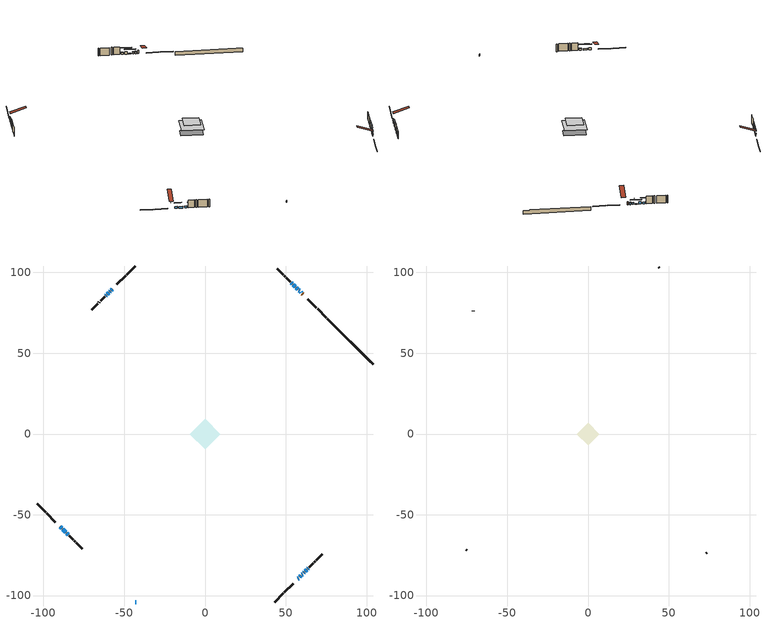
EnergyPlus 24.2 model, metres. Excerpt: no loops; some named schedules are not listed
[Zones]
conditioned space
 floor adiabatic (AdiabaticFloorConstruction): -9.49,0 0,9.49 9.49,0 0,-9.49 z3.11
 floor foundation (Slab1 construction): -7.06,2.3 -2.3,7.06 7.06,-2.3 2.3,-7.06 z-1.77
 wall outside (RimJoist1 construction): 43.08,-104.01 48.54,-98.55 / -104.01,-43.08 -98.55,-48.54 / -43.08,104.01 -48.54,98.55 / 75.12,71.97 69.66,77.43 z0.67:0.97
 wall outside (RimJoist2 construction): 49.2,-97.9 54.49,-92.6 / -97.9,-49.2 -92.6,-54.49 / -49.2,97.9 -54.49,92.6 / 69.01,78.09 63.71,83.38 z0.67:0.97
 wall outside (AdiabaticWallConstruction 1): 60.63,86.46 60.22,86.88 z0.67:2.7
 wall outside (AdiabaticWallConstruction): -43.08,-104.01 -42.66,-104.01 z0.67:1.89; 57.57,-89.52 57.94,-89.16 / 60.04,-87.05 60.4,-86.69 z0.67:1.53; -89.52,-57.57 -88.66,-58.44 / -57.57,89.52 -58.01,89.09 z0.67:1.94; 59.56,87.53 59.17,87.93 z0.67:1.84; -58.66,88.43 -59.06,88.03 z0.67:1.38; 58.59,-88.5 59.38,-87.71 z0.67:1.74; -88,-59.09 -86.2,-60.89 / -85.54,-61.55 -84.68,-62.41 / 58.51,88.58 58.15,88.94 / -59.71,87.38 -60.47,86.62 / -61.12,85.97 -61.56,85.54 / 62.22,-84.88 62.94,-84.16 z0.67:1.69; 57.49,89.6 56.49,90.61 / 61.05,-86.04 61.56,-85.53 z0.67:1.03; 55.83,91.26 54.79,92.3 z0.67:2.14; 54.13,92.96 53.38,93.72 z0.67:1.64; 63.59,-83.5 63.95,-83.14 z0.67:2.25
 wall outside (Wall1 construction): 64.61,-82.48 67.08,-80.02 / -84.03,-63.07 -81.56,-65.53 / -62.21,84.88 -64.68,82.41 / 52.72,94.37 50.25,96.84 z0.67:5.55
 wall outside (Wall2 construction): 67.73,-79.36 68.23,-78.86 / -80.9,-66.19 -80.4,-66.69 / -65.34,81.76 -65.84,81.26 / 49.6,97.5 49.1,97.99 z0.67:5.55
 wall outside (Wall3 construction): 68.89,-78.2 72.63,-74.46 / -79.75,-67.35 -76,-71.09 / -66.49,80.6 -70.24,76.86 / 48.44,98.65 44.7,102.39 z0.67:5.55
 wall foundation (FoundationWall1 construction): 75.78,71.32,-1.77 75.78,71.32,0.67 101.19,45.91,0.67 101.19,45.91,0.48 104.01,43.08,0.48 104.01,43.08,-1.77
 window (WindowConstruction 16): -43.08,-104.01 -42.66,-104.01 z0.67:1.89
 window (WindowConstruction 7): 57.57,-89.52 57.93,-89.16 z0.67:1.53
 window (WindowConstruction 8): -89.52,-57.57 -88.66,-58.44 z0.67:1.94
 window (WindowConstruction 9): 59.56,87.53 59.17,87.93 z0.67:1.84
 window (WindowConstruction 10): -57.57,89.52 -58.01,89.09 z0.67:1.94
 window (WindowConstruction 11): -58.66,88.43 -59.06,88.04 z0.67:1.38
 window (WindowConstruction 12): 58.59,-88.5 59.38,-87.71 z0.67:1.74
 window (WindowConstruction 13): 60.04,-87.05 60.4,-86.69 z0.67:1.53
 window (WindowConstruction 14): -88,-59.09 -86.2,-60.89 z0.67:1.68
 window (WindowConstruction 15): -85.54,-61.55 -84.68,-62.41 z0.67:1.68
 window (WindowConstruction): 58.51,88.58 58.15,88.94 z0.67:1.68
 window (WindowConstruction 17): 57.49,89.6 56.49,90.61 z0.67:1.03
 window (WindowConstruction 18): 61.06,-86.04 61.56,-85.53 z0.67:1.03
 window (WindowConstruction 1): 55.83,91.26 54.79,92.3 z0.67:2.14
 window (WindowConstruction 2): 54.13,92.96 53.38,93.72 z0.67:1.64
 window (WindowConstruction 3): -59.71,87.38 -60.47,86.62 z0.67:1.68
 window (WindowConstruction 4): -61.13,85.97 -61.56,85.54 z0.67:1.68
 window (WindowConstruction 5): 62.22,-84.88 62.94,-84.16 z0.67:1.68
 window (WindowConstruction 6): 63.59,-83.5 63.95,-83.14 z0.67:2.25
 door (Door): 60.63,86.46 60.22,86.88 z0.67:2.7
 ceiling adiabatic (AdiabaticFloorConstruction): 0,-9.49 9.49,0 0,9.49 -9.49,0 z3.11
attic - vented
 floor to conditioned space (Floor1 construction Reversed): -6.9,0 0,6.9 6.9,0 0,-6.9 z5.55
 wall outside (Wall4 construction): 73.29,-73.8 73.59,-73.5 / -75.35,-71.75 -75.04,-72.05 / -70.89,76.2 -71.19,75.9 / 44.04,103.05 43.74,103.35 z0.67:5.55
 roof outside (Roof1 construction): 56.92,-90.18,5.55 50.2,-83.45,8.72 48.42,-85.22,8.72 55.15,-91.95,5.55; -90.18,-56.92,5.55 -83.45,-50.2,8.72 -85.22,-48.42,8.72 -91.95,-55.15,5.55; -56.92,90.18,5.55 -50.2,83.45,8.72 -48.42,85.22,8.72 -55.15,91.95,5.55; 61.28,85.81,5.55 54.56,79.09,8.72 56.33,77.31,8.72 63.06,84.04,5.55
shading: 58.08,-89.02 57.43,-89.66 57.72,-89.95 58.37,-89.31 z1.73; -86.79,-60.3 -91.38,-55.71 -91.68,-56 -87.08,-60.59 z4.58; 59.02,88.07 59.7,87.39 59.99,87.68 59.31,88.36 z2.04; -58.15,88.94 -57.43,89.66 -57.72,89.95 -58.44,89.24 z2.14; -59.2,87.89 -58.52,88.57 -58.81,88.86 -59.49,88.18 z1.58; 59.52,-87.57 58.45,-88.64 58.74,-88.93 59.82,-87.86 z1.94; 60.54,-86.55 59.9,-87.2 60.19,-87.49 60.83,-86.84 z1.73; -84.33,-62.76 -89.87,-57.23 -90.16,-57.52 -84.63,-63.05 z4.32; -84.54,-62.55 -85.69,-61.41 -85.98,-61.7 -84.83,-62.84 z1.89; 58.01,89.09 58.65,88.44 58.94,88.73 58.3,89.38 z1.89; 54.62,92.47 59.36,87.73 59.65,88.02 54.91,92.76 z3.67; 63.43,-83.67 59.19,-87.9 59.48,-88.19 63.72,-83.96 z3.67; 52.92,94.17 57.7,89.4 57.99,89.69 53.21,94.46 z4.78; 53.24,93.86 54.27,92.82 54.56,93.11 53.53,94.15 z1.84; -62.33,84.76 -57.85,89.25 -58.14,89.54 -62.63,85.05 z4.32; -63.42,83.67 -59.26,87.83 -59.55,88.13 -63.71,83.96 z4.32; 64.8,-82.29 60.35,-86.74 60.64,-87.03 65.09,-82.58 z4.32; 65.82,-81.27 61.73,-85.37 62.02,-85.66 66.11,-81.56 z4.89
[Building]
Building 1: Terrain=Suburbs
[Site:Location]
Toronto City Centre_ON: Latitude {deg}=43.63; Longitude {deg}=-79.39; Time Zone {hr}=-5; Elevation {m}=77; Keep Site Location Information=Yes
[Site:GroundTemperature:Shallow]
5.01852, 3.26908, 3.12898, 3.95918, 7.29196, 10.6092, 13.4851, 15.3069, 15.4617, 13.9799, 11.1774, 7.9619
[Site:WaterMainsTemperature]
Calculation Method=Schedule; Temperature Schedule=mains temperature schedule
[Material] Roughness=Rough; Thermal Absorptance=0.9
Name | Thickness {m} | Conductivity {W/m-K} | Density {kg/m3} | Specific Heat {J/kg-K} | Solar Absorptance | Visible Absorptance
asphalt or fiberglass shingles | 0.00635 | 0.162714 | 1121.4 | 1465.45 | 0.4 | 0.4
ceiling loosefill ins | 0.169333 | 0.0480833 | 16.02 | 1046.75 | 0.7 | 0.7
ceiling stud and cavity | 0.1397 | 0.138218 | 65.682 | 1177.47 | 0.7 | 0.7
concrete 4.0 in. | 0.1016 | 1.803125 | 2242.8 | 837.4 | 0.7 | 0.7
concrete 8.0 in. | 0.2032 | 1.803125 | 2242.8 | 837.4 | 0.7 | 0.7
door material | 0.04445 | 0.053851 | 512.64 | 1214.23 | 0.7 | 0.7
exterior vertical ins | 0.0563203 | 0.029427 | 32.04 | 1214.23 | 0.7 | 0.7
floor covering | 0.0127 | 0.0433444 | 54.468 | 1339.84 | 0.6 | 0.6
floor rigid ins; wall rigid ins | 0.512978 | 0.029427 | 32.04 | 1214.23 | 0.7 | 0.7
floor stud and cavity | 0.1397 | 1.75129 | 37.0049 | 1207.88 | 0.7 | 0.7
furniture material conditioned space 1 | 0.1524 | 0.115458 | 640.8 | 1214.23 | 0.6 | 0.6
gypsum board | 0.0127 | 0.160291 | 801 | 837.4 | 0.6 | 0.6
gypsum board 1 | 0.00254 | 0.160291 | 801 | 837.4 | 0.6 | 0.6
gypsum board 2 | 0.0127 | 0.160291 | 801 | 837.4 | 0.7 | 0.7
osb sheathing 0.5 in. | 0.0127 | 0.115458 | 512.64 | 1214.23 | 0.7 | 0.7
osb sheathing 0.75 in. | 0.01905 | 0.115458 | 512.64 | 1214.23 | 0.7 | 0.7
osb sheathing 2.0 in. | 0.0508 | 0.115458 | 512.64 | 1214.23 | 0.7 | 0.7
rim joist rigid ins | 0.051816 | 0.029427 | 32.04 | 1214.23 | 0.7 | 0.7
rim joist stud and cavity | 0.0508 | 0.0405436 | 125.044 | 1163.47 | 0.6 | 0.6
rim joist stud and cavity 1 | 0.0508 | 0.275866 | 125.044 | 1163.47 | 0.6 | 0.6
wall stud and cavity | 0.1397 | 0.0822159 | 139.0536 | 1170.24 | 0.7 | 0.7
wall stud and cavity 1 | 0.0889 | 0.256001 | 50.32683 | 1063.81 | 0.7 | 0.7
wall stud and cavity 2 | 0.1397 | 0.0814562 | 139.0536 | 1170.24 | 0.7 | 0.7
wall stud and cavity 3 | 0.0889 | 6.1454 | 50.32683 | 1063.81 | 0.6 | 0.6
wall stud and cavity 4 | 0.0889 | 0.380278 | 52.3479 | 1209.89 | 0.7 | 0.7
wall stud and cavity 5 | 0.0889 | 0.391764 | 83.0341 | 1211.67 | 0.7 | 0.7
wood siding | 0.0254 | 0.102417 | 544.68 | 1172.36 | 0.4 | 0.4
wood siding 1 | 0.00254 | 0.102417 | 544.68 | 1172.36 | 0.4 | 0.4
wood siding 2; wood siding 3; wood siding 4 | 0.0254 | 0.102417 | 544.68 | 1172.36 | 0.7 | 0.7
[WindowMaterial:SimpleGlazingSystem]
Name | U-Factor {W/m2-K} | Solar Heat Gain Coefficient
WindowMaterial | 2.149123 | 0.45
WindowMaterial 1 | 1.9521 | 0.59
WindowMaterial 10 | 1.99638 | 0.54
WindowMaterial 11 | 2.01228 | 0.55
WindowMaterial 12 | 2.19568 | 0.55
WindowMaterial 13 | 2.2025 | 0.55
WindowMaterial 14 | 2.986628 | 0.6
WindowMaterial 15 | 2.279717 | 0.36
WindowMaterial 2 | 2.02932 | 0.53
WindowMaterial 3 | 1.91008 | 0.61
WindowMaterial 4 | 1.96005 | 0.57
WindowMaterial 5 | 2.11676 | 0.48
WindowMaterial 6 | 2.16502 | 0.44
WindowMaterial 7 | 2.15934 | 0.57
WindowMaterial 8 | 2.11449 | 0.48
WindowMaterial 9 | 1.94812 | 0.58
[Construction]
AdiabaticFloorConstruction: floor stud and cavity, floor rigid ins, osb sheathing 0.75 in., floor covering
AdiabaticWallConstruction: wood siding 3, wall rigid ins, wall stud and cavity 4, gypsum board
AdiabaticWallConstruction 1: wood siding 4, wall rigid ins, wall stud and cavity 4, gypsum board
Door: door material
Floor1 construction Reversed: gypsum board, ceiling stud and cavity, ceiling loosefill ins
FoundationWall1 construction: concrete 8.0 in., gypsum board 2
furniture construction conditioned space 1: furniture material conditioned space 1
PartitionWallConstruction: gypsum board, wall stud and cavity 5, gypsum board
RimJoist1 construction: wood siding 2, rim joist rigid ins, osb sheathing 2.0 in., rim joist stud and cavity
RimJoist2 construction: wood siding 2, rim joist rigid ins, osb sheathing 2.0 in., rim joist stud and cavity 1
Roof1 construction: asphalt or fiberglass shingles
Slab1 construction: concrete 4.0 in.
Wall1 construction: wood siding, osb sheathing 0.5 in., wall stud and cavity, gypsum board
Wall2 construction: wood siding 1, wall stud and cavity 1, gypsum board 1
Wall3 construction: wood siding, osb sheathing 0.5 in., wall stud and cavity 2, gypsum board
Wall4 construction: wood siding 1, wall stud and cavity 3
WindowConstruction; WindowConstruction 5: WindowMaterial
WindowConstruction 1: WindowMaterial 1
WindowConstruction 10: WindowMaterial 9
WindowConstruction 11: WindowMaterial 10
WindowConstruction 12: WindowMaterial 11
WindowConstruction 13; WindowConstruction 7: WindowMaterial 6
WindowConstruction 14: WindowMaterial 12
WindowConstruction 15: WindowMaterial 13
WindowConstruction 16: WindowMaterial 14
WindowConstruction 17; WindowConstruction 18: WindowMaterial 15
WindowConstruction 2: WindowMaterial 2
WindowConstruction 3: WindowMaterial 3
WindowConstruction 4: WindowMaterial 4
WindowConstruction 6: WindowMaterial 5
WindowConstruction 8: WindowMaterial 7
WindowConstruction 9: WindowMaterial 8
[Zone] Multiplier=1; Part of Total Floor Area=Yes
Name | Volume {m3}
attic - vented | 49.0098
conditioned space | 738.4
[Space]
Name | Zone | Volume {m3}
attic - vented 1 | attic - vented | 49.0098
conditioned space 1 | conditioned space | 738.4
[ZoneInfiltration:EffectiveLeakageArea]
infil attic - vented 1: Zone or Space=attic - vented 1; Schedule=Always On Discrete; Effective Air Leakage Area {cm2}=4011.37; Stack Coefficient=0.000559488; Wind Coefficient=1.59814e-05
[ZoneMixing]
whole house fan mix: Zone or Space=attic - vented; Schedule=Always On Continuous; Design Flow Rate Calculation Method=Flow/Zone; Design Flow Rate {m3/s}=0; Source Zone or Space=conditioned space
[SurfaceProperty:ExposedFoundationPerimeter]
Slab1: Exposed Perimeter Calculation Method=TotalExposedPerimeter; Total Exposed Perimeter {m}=39.928
[InternalMass] Zone or ZoneList=conditioned space; Space or SpaceList=conditioned space 1
Name | Construction | Surface Area {m2}
furniture mass conditioned space 1 | furniture construction conditioned space 1 | 107.72
partition wall mass | PartitionWallConstruction | 269.3
[Lights]
interior lighting: Zone or ZoneList or Space or SpaceList=conditioned space 1; Schedule=interior lighting schedule; Design Level Calculation Method=LightingLevel; Lighting Level {W}=343.2; Return Air Fraction=0; Fraction Radiant=0.6; Fraction Visible=0.2; Fraction Replaceable=1
[People]
occupants: Zone or ZoneList or Space or SpaceList=conditioned space 1; Number of People Schedule=occupants schedule; Number of People Calculation Method=People; Number of People=3; Fraction Radiant=0.314171; Sensible Heat Fraction=0.56303; Activity Level Schedule=occupants activity schedule; Carbon Dioxide Generation Rate {m3/s-W}=0; Enable ASHRAE 55 Comfort Warnings=No; Mean Radiant Temperature Calculation Type=EnclosureAveraged
[ElectricEquipment] Zone or ZoneList or Space or SpaceList=conditioned space 1; Design Level Calculation Method=EquipmentLevel
Name | Schedule | Design Level {W} | Fraction Latent | Fraction Radiant | Fraction Lost
clothes dryer | clothes dryer schedule | 140.772 | 0.015 | 0.081 | 0.85
clothes washer | clothes washer schedule | 32.1985 | 0.03 | 0.162 | 0.7
cooking range | cooking range schedule | 215.147 | 0.08 | 0.432 | 0.2
dishwasher | dishwasher schedule | 66.8632 | 0.3 | 0.18 | 0.4
fridge | fridge schedule | 72.9452 | 0 | 0.6 | 0
mech vent house fan | mech vent house fan schedule | 0.95 | 0 | 0 | 1
mech vent house fan cfis | mech vent house fan cfis schedule | 0 | 0 | 0 | 0
misc plug loads | misc plug loads schedule | 494.7 | 0.045 | 0.513 | 0.1
whole house fan | Always On Discrete | 0 | 0 | 0 | 1
[OtherEquipment] Zone or ZoneList or Space or SpaceList=conditioned space 1; Design Level Calculation Method=EquipmentLevel
Name | Fuel Type | Schedule | Design Level {W} | Fraction Latent | Fraction Radiant | Fraction Lost
clothes dryer 1 | Electricity | clothes dryer schedule | 0 | 0.015 | 0.081 | 0.85
cooking range 1 | Electricity | cooking range schedule | 0 | 0.08 | 0.432 | 0.2
general water use latent | None | general water use schedule | 62.594 | 1 | 0 | 0
general water use sensible | None | general water use schedule | -61.6891 | 0 | 0.6 | 0
mech vent house fan latent load | None | Always On Discrete | 0 | 1 | 0 | 0
mech vent house fan sensible load | None | Always On Discrete | 0 | 0 | 0 | 0
water heater energy adjustment1 | NaturalGas | Always On Discrete | 0.01 | 0 | 0 | 1
[ZoneInfiltration:DesignFlowRate] Zone or ZoneList or Space or SpaceList=conditioned space 1; Schedule=Always On Discrete; Design Flow Rate Calculation Method=Flow/Zone; Design Flow Rate {m3/s}=0
infil flow; natural vent flow; whole house fan flow
[Foundation:Kiva]
Foundation Kiva 1: Initial Indoor Air Temperature {C}=18; Wall Height Above Grade {m}=0.669981; Wall Depth Below Slab {m}=0.2032; Custom Block Material Name 1=exterior vertical ins; Custom Block Depth 1 {m}=2.43998; Custom Block X Position 1 {m}=0.2159; Custom Block Z Position 1 {m}=0
[Foundation:Kiva:Settings]
Soil Conductivity {W/m-K}=0.849921; Soil Density {kg/m3}=1842.3; Soil Specific Heat {J/kg-K}=418.7; Ground Solar Absorptivity=0.9; Ground Thermal Absorptivity=0.9; Ground Surface Roughness {m}=0.03; Far-Field Width {m}=40; Deep-Ground Boundary Condition=ZeroFlux; Deep-Ground Depth {m}=40; Minimum Cell Dimension {m}=0.2; Maximum Cell Growth Coefficient=3; Simulation Timestep=Timestep
[Exterior:Lights]
exterior lighting: Schedule=exterior lighting schedule; Design Level {W}=75.6
[Schedule:Constant]
Name | Hourly Value
Always On Continuous; mech vent house fan schedule; mech vent house fan cfis schedule; Always On Discrete | 1
occupants activity schedule | 117.228
fridge schedule | 0
[Schedule:Week:Daily]
interior lighting schedule Week Rule - Jan1-Jan27: interior lighting schedule day, interior lighting schedule day, interior lighting schedule day, interior lighting schedule day, interior lighting schedule day, interior lighting schedule day, interior lighting schedule day, interior lighting schedule default day, interior lighting schedule default day, interior lighting schedule default day, interior lighting schedule default day, interior lighting schedule default day
interior lighting schedule Week Rule - Jan28-Feb3: interior lighting schedule day, interior lighting schedule day, interior lighting schedule day, interior lighting schedule day, interior lighting schedule day 1, interior lighting schedule day 1, interior lighting schedule day 1, interior lighting schedule default day, interior lighting schedule default day, interior lighting schedule default day, interior lighting schedule default day, interior lighting schedule default day
interior lighting schedule Week Rule - Feb4-Feb24: interior lighting schedule day 1, interior lighting schedule day 1, interior lighting schedule day 1, interior lighting schedule day 1, interior lighting schedule day 1, interior lighting schedule day 1, interior lighting schedule day 1, interior lighting schedule default day, interior lighting schedule default day, interior lighting schedule default day, interior lighting schedule default day, interior lighting schedule default day
interior lighting schedule Week Rule - Feb25-Mar3: interior lighting schedule day 1, interior lighting schedule day 1, interior lighting schedule day 1, interior lighting schedule day 1, interior lighting schedule day 2, interior lighting schedule day 2, interior lighting schedule day 2, interior lighting schedule default day, interior lighting schedule default day, interior lighting schedule default day, interior lighting schedule default day, interior lighting schedule default day
interior lighting schedule Week Rule - Mar4-Mar31: interior lighting schedule day 2, interior lighting schedule day 2, interior lighting schedule day 2, interior lighting schedule day 2, interior lighting schedule day 2, interior lighting schedule day 2, interior lighting schedule day 2, interior lighting schedule default day, interior lighting schedule default day, interior lighting schedule default day, interior lighting schedule default day, interior lighting schedule default day
interior lighting schedule Week Rule - Apr1-Apr28: interior lighting schedule day 3, interior lighting schedule day 3, interior lighting schedule day 3, interior lighting schedule day 3, interior lighting schedule day 3, interior lighting schedule day 3, interior lighting schedule day 3, interior lighting schedule default day, interior lighting schedule default day, interior lighting schedule default day, interior lighting schedule default day, interior lighting schedule default day
interior lighting schedule Week Rule - Apr29-May5: interior lighting schedule day 3, interior lighting schedule day 3, interior lighting schedule day 4, interior lighting schedule day 4, interior lighting schedule day 4, interior lighting schedule day 4, interior lighting schedule day 4, interior lighting schedule default day, interior lighting schedule default day, interior lighting schedule default day, interior lighting schedule default day, interior lighting schedule default day
interior lighting schedule Week Rule - May6-May26: interior lighting schedule day 4, interior lighting schedule day 4, interior lighting schedule day 4, interior lighting schedule day 4, interior lighting schedule day 4, interior lighting schedule day 4, interior lighting schedule day 4, interior lighting schedule default day, interior lighting schedule default day, interior lighting schedule default day, interior lighting schedule default day, interior lighting schedule default day
interior lighting schedule Week Rule - May27-Jun2: interior lighting schedule day 4, interior lighting schedule day 4, interior lighting schedule day 4, interior lighting schedule day 4, interior lighting schedule day 4, interior lighting schedule day 5, interior lighting schedule day 5, interior lighting schedule default day, interior lighting schedule default day, interior lighting schedule default day, interior lighting schedule default day, interior lighting schedule default day
interior lighting schedule Week Rule - Jun3-Jun30: interior lighting schedule day 5, interior lighting schedule day 5, interior lighting schedule day 5, interior lighting schedule day 5, interior lighting schedule day 5, interior lighting schedule day 5, interior lighting schedule day 5, interior lighting schedule default day, interior lighting schedule default day, interior lighting schedule default day, interior lighting schedule default day, interior lighting schedule default day
interior lighting schedule Week Rule - Jul1-Jul28: interior lighting schedule day 6, interior lighting schedule day 6, interior lighting schedule day 6, interior lighting schedule day 6, interior lighting schedule day 6, interior lighting schedule day 6, interior lighting schedule day 6, interior lighting schedule default day, interior lighting schedule default day, interior lighting schedule default day, interior lighting schedule default day, interior lighting schedule default day
interior lighting schedule Week Rule - Jul29-Aug4: interior lighting schedule day 6, interior lighting schedule day 6, interior lighting schedule day 6, interior lighting schedule day 7, interior lighting schedule day 7, interior lighting schedule day 7, interior lighting schedule day 7, interior lighting schedule default day, interior lighting schedule default day, interior lighting schedule default day, interior lighting schedule default day, interior lighting schedule default day
interior lighting schedule Week Rule - Aug5-Aug25: interior lighting schedule day 7, interior lighting schedule day 7, interior lighting schedule day 7, interior lighting schedule day 7, interior lighting schedule day 7, interior lighting schedule day 7, interior lighting schedule day 7, interior lighting schedule default day, interior lighting schedule default day, interior lighting schedule default day, interior lighting schedule default day, interior lighting schedule default day
interior lighting schedule Week Rule - Aug26-Sep1: interior lighting schedule day 7, interior lighting schedule day 7, interior lighting schedule day 7, interior lighting schedule day 7, interior lighting schedule day 7, interior lighting schedule day 7, interior lighting schedule day 8, interior lighting schedule default day, interior lighting schedule default day, interior lighting schedule default day, interior lighting schedule default day, interior lighting schedule default day
interior lighting schedule Week Rule - Sep2-Sep29: interior lighting schedule day 8, interior lighting schedule day 8, interior lighting schedule day 8, interior lighting schedule day 8, interior lighting schedule day 8, interior lighting schedule day 8, interior lighting schedule day 8, interior lighting schedule default day, interior lighting schedule default day, interior lighting schedule default day, interior lighting schedule default day, interior lighting schedule default day
interior lighting schedule Week Rule - Sep30-Oct6: interior lighting schedule day 8, interior lighting schedule day 9, interior lighting schedule day 9, interior lighting schedule day 9, interior lighting schedule day 9, interior lighting schedule day 9, interior lighting schedule day 9, interior lighting schedule default day, interior lighting schedule default day, interior lighting schedule default day, interior lighting schedule default day, interior lighting schedule default day
interior lighting schedule Week Rule - Oct7-Oct27: interior lighting schedule day 9, interior lighting schedule day 9, interior lighting schedule day 9, interior lighting schedule day 9, interior lighting schedule day 9, interior lighting schedule day 9, interior lighting schedule day 9, interior lighting schedule default day, interior lighting schedule default day, interior lighting schedule default day, interior lighting schedule default day, interior lighting schedule default day
interior lighting schedule Week Rule - Oct28-Nov3: interior lighting schedule day 9, interior lighting schedule day 9, interior lighting schedule day 9, interior lighting schedule day 9, interior lighting schedule day 10, interior lighting schedule day 10, interior lighting schedule day 10, interior lighting schedule default day, interior lighting schedule default day, interior lighting schedule default day, interior lighting schedule default day, interior lighting schedule default day
interior lighting schedule Week Rule - Nov4-Nov24: interior lighting schedule day 10, interior lighting schedule day 10, interior lighting schedule day 10, interior lighting schedule day 10, interior lighting schedule day 10, interior lighting schedule day 10, interior lighting schedule day 10, interior lighting schedule default day, interior lighting schedule default day, interior lighting schedule default day, interior lighting schedule default day, interior lighting schedule default day
interior lighting schedule Week Rule - Nov25-Dec1: interior lighting schedule day 10, interior lighting schedule day 10, interior lighting schedule day 10, interior lighting schedule day 10, interior lighting schedule day 10, interior lighting schedule day 10, interior lighting schedule day 11, interior lighting schedule default day, interior lighting schedule default day, interior lighting schedule default day, interior lighting schedule default day, interior lighting schedule default day
interior lighting schedule Week Rule - Dec2-Dec31: interior lighting schedule day 11, interior lighting schedule day 11, interior lighting schedule day 11, interior lighting schedule day 11, interior lighting schedule day 11, interior lighting schedule day 11, interior lighting schedule day 11, interior lighting schedule default day, interior lighting schedule default day, interior lighting schedule default day, interior lighting schedule default day, interior lighting schedule default day
occupants schedule Week Rule - Jan1-Dec31: occupants schedule day, occupants schedule day, occupants schedule day, occupants schedule day, occupants schedule day, occupants schedule day, occupants schedule day, occupants schedule default day, occupants schedule default day, occupants schedule default day, occupants schedule default day, occupants schedule default day
clothes dryer schedule Week Rule - Jan1-Dec31: clothes dryer schedule day, clothes dryer schedule day, clothes dryer schedule day, clothes dryer schedule day, clothes dryer schedule day, clothes dryer schedule day, clothes dryer schedule day, clothes dryer schedule default day, clothes dryer schedule default day, clothes dryer schedule default day, clothes dryer schedule default day, clothes dryer schedule default day
clothes washer schedule Week Rule - Jan1-Dec31: clothes washer schedule day, clothes washer schedule day, clothes washer schedule day, clothes washer schedule day, clothes washer schedule day, clothes washer schedule day, clothes washer schedule day, clothes washer schedule default day, clothes washer schedule default day, clothes washer schedule default day, clothes washer schedule default day, clothes washer schedule default day
cooking range schedule Week Rule - Jan1-Dec31: cooking range schedule day, cooking range schedule day, cooking range schedule day, cooking range schedule day, cooking range schedule day, cooking range schedule day, cooking range schedule day, cooking range schedule default day, cooking range schedule default day, cooking range schedule default day, cooking range schedule default day, cooking range schedule default day
dishwasher schedule Week Rule - Jan1-Dec31: dishwasher schedule day, dishwasher schedule day, dishwasher schedule day, dishwasher schedule day, dishwasher schedule day, dishwasher schedule day, dishwasher schedule day, dishwasher schedule default day, dishwasher schedule default day, dishwasher schedule default day, dishwasher schedule default day, dishwasher schedule default day
misc plug loads schedule Week Rule - Jan1-Dec31: misc plug loads schedule day, misc plug loads schedule day, misc plug loads schedule day, misc plug loads schedule day, misc plug loads schedule day, misc plug loads schedule day, misc plug loads schedule day, misc plug loads schedule default day, misc plug loads schedule default day, misc plug loads schedule default day, misc plug loads schedule default day, misc plug loads schedule default day
general water use schedule Week Rule - Jan1-Dec31: general water use schedule day, general water use schedule day, general water use schedule day, general water use schedule day, general water use schedule day, general water use schedule day, general water use schedule day, general water use schedule default day, general water use schedule default day, general water use schedule default day, general water use schedule default day, general water use schedule default day
exterior lighting schedule Week Rule - Jan1-Jan27: exterior lighting schedule day, exterior lighting schedule day, exterior lighting schedule day, exterior lighting schedule day, exterior lighting schedule day, exterior lighting schedule day, exterior lighting schedule day, exterior lighting schedule default day, exterior lighting schedule default day, exterior lighting schedule default day, exterior lighting schedule default day, exterior lighting schedule default day
exterior lighting schedule Week Rule - Jan28-Feb3: exterior lighting schedule day, exterior lighting schedule day, exterior lighting schedule day, exterior lighting schedule day, exterior lighting schedule day 1, exterior lighting schedule day 1, exterior lighting schedule day 1, exterior lighting schedule default day, exterior lighting schedule default day, exterior lighting schedule default day, exterior lighting schedule default day, exterior lighting schedule default day
exterior lighting schedule Week Rule - Feb4-Feb24: exterior lighting schedule day 1, exterior lighting schedule day 1, exterior lighting schedule day 1, exterior lighting schedule day 1, exterior lighting schedule day 1, exterior lighting schedule day 1, exterior lighting schedule day 1, exterior lighting schedule default day, exterior lighting schedule default day, exterior lighting schedule default day, exterior lighting schedule default day, exterior lighting schedule default day
exterior lighting schedule Week Rule - Feb25-Mar3: exterior lighting schedule day 1, exterior lighting schedule day 1, exterior lighting schedule day 1, exterior lighting schedule day 1, exterior lighting schedule day 2, exterior lighting schedule day 2, exterior lighting schedule day 2, exterior lighting schedule default day, exterior lighting schedule default day, exterior lighting schedule default day, exterior lighting schedule default day, exterior lighting schedule default day
exterior lighting schedule Week Rule - Mar4-Mar31: exterior lighting schedule day 2, exterior lighting schedule day 2, exterior lighting schedule day 2, exterior lighting schedule day 2, exterior lighting schedule day 2, exterior lighting schedule day 2, exterior lighting schedule day 2, exterior lighting schedule default day, exterior lighting schedule default day, exterior lighting schedule default day, exterior lighting schedule default day, exterior lighting schedule default day
exterior lighting schedule Week Rule - Apr1-Apr28: exterior lighting schedule day 3, exterior lighting schedule day 3, exterior lighting schedule day 3, exterior lighting schedule day 3, exterior lighting schedule day 3, exterior lighting schedule day 3, exterior lighting schedule day 3, exterior lighting schedule default day, exterior lighting schedule default day, exterior lighting schedule default day, exterior lighting schedule default day, exterior lighting schedule default day
exterior lighting schedule Week Rule - Apr29-May5: exterior lighting schedule day 3, exterior lighting schedule day 3, exterior lighting schedule day 4, exterior lighting schedule day 4, exterior lighting schedule day 4, exterior lighting schedule day 4, exterior lighting schedule day 4, exterior lighting schedule default day, exterior lighting schedule default day, exterior lighting schedule default day, exterior lighting schedule default day, exterior lighting schedule default day
exterior lighting schedule Week Rule - May6-May26: exterior lighting schedule day 4, exterior lighting schedule day 4, exterior lighting schedule day 4, exterior lighting schedule day 4, exterior lighting schedule day 4, exterior lighting schedule day 4, exterior lighting schedule day 4, exterior lighting schedule default day, exterior lighting schedule default day, exterior lighting schedule default day, exterior lighting schedule default day, exterior lighting schedule default day
exterior lighting schedule Week Rule - May27-Jun2: exterior lighting schedule day 4, exterior lighting schedule day 4, exterior lighting schedule day 4, exterior lighting schedule day 4, exterior lighting schedule day 4, exterior lighting schedule day 5, exterior lighting schedule day 5, exterior lighting schedule default day, exterior lighting schedule default day, exterior lighting schedule default day, exterior lighting schedule default day, exterior lighting schedule default day
exterior lighting schedule Week Rule - Jun3-Jun30: exterior lighting schedule day 5, exterior lighting schedule day 5, exterior lighting schedule day 5, exterior lighting schedule day 5, exterior lighting schedule day 5, exterior lighting schedule day 5, exterior lighting schedule day 5, exterior lighting schedule default day, exterior lighting schedule default day, exterior lighting schedule default day, exterior lighting schedule default day, exterior lighting schedule default day
exterior lighting schedule Week Rule - Jul1-Jul28: exterior lighting schedule day 6, exterior lighting schedule day 6, exterior lighting schedule day 6, exterior lighting schedule day 6, exterior lighting schedule day 6, exterior lighting schedule day 6, exterior lighting schedule day 6, exterior lighting schedule default day, exterior lighting schedule default day, exterior lighting schedule default day, exterior lighting schedule default day, exterior lighting schedule default day
exterior lighting schedule Week Rule - Jul29-Aug4: exterior lighting schedule day 6, exterior lighting schedule day 6, exterior lighting schedule day 6, exterior lighting schedule day 7, exterior lighting schedule day 7, exterior lighting schedule day 7, exterior lighting schedule day 7, exterior lighting schedule default day, exterior lighting schedule default day, exterior lighting schedule default day, exterior lighting schedule default day, exterior lighting schedule default day
exterior lighting schedule Week Rule - Aug5-Aug25: exterior lighting schedule day 7, exterior lighting schedule day 7, exterior lighting schedule day 7, exterior lighting schedule day 7, exterior lighting schedule day 7, exterior lighting schedule day 7, exterior lighting schedule day 7, exterior lighting schedule default day, exterior lighting schedule default day, exterior lighting schedule default day, exterior lighting schedule default day, exterior lighting schedule default day
exterior lighting schedule Week Rule - Aug26-Sep1: exterior lighting schedule day 7, exterior lighting schedule day 7, exterior lighting schedule day 7, exterior lighting schedule day 7, exterior lighting schedule day 7, exterior lighting schedule day 7, exterior lighting schedule day 8, exterior lighting schedule default day, exterior lighting schedule default day, exterior lighting schedule default day, exterior lighting schedule default day, exterior lighting schedule default day
[Schedule:Year]
interior lighting schedule: interior lighting schedule Week Rule - Jan1-Jan27, 1, 1, 1, 27, interior lighting schedule Week Rule - Jan28-Feb3, 1, 28, 2, 3, interior lighting schedule Week Rule - Feb4-Feb24, 2, 4, 2, 24, interior lighting schedule Week Rule - Feb25-Mar3, 2, 25, 3, 3, interior lighting schedule Week Rule - Mar4-Mar31, 3, 4, 3, 31, interior lighting schedule Week Rule - Apr1-Apr28, 4, 1, 4, 28, interior lighting schedule Week Rule - Apr29-May5, 4, 29, 5, 5, interior lighting schedule Week Rule - May6-May26, 5, 6, 5, 26, interior lighting schedule Week Rule - May27-Jun2, 5, 27, 6, 2, interior lighting schedule Week Rule - Jun3-Jun30, 6, 3, 6, 30, interior lighting schedule Week Rule - Jul1-Jul28, 7, 1, 7, 28, interior lighting schedule Week Rule - Jul29-Aug4, 7, 29, 8, 4, interior lighting schedule Week Rule - Aug5-Aug25, 8, 5, 8, 25, interior lighting schedule Week Rule - Aug26-Sep1, 8, 26, 9, 1, interior lighting schedule Week Rule - Sep2-Sep29, 9, 2, 9, 29, interior lighting schedule Week Rule - Sep30-Oct6, 9, 30, 10, 6, interior lighting schedule Week Rule - Oct7-Oct27, 10, 7, 10, 27, interior lighting schedule Week Rule - Oct28-Nov3, 10, 28, 11, 3, interior lighting schedule Week Rule - Nov4-Nov24, 11, 4, 11, 24, interior lighting schedule Week Rule - Nov25-Dec1, 11, 25, 12, 1, interior lighting schedule Week Rule - Dec2-Dec31, 12, 2, 12, 31
occupants schedule: occupants schedule Week Rule - Jan1-Dec31, 1, 1, 12, 31
clothes dryer schedule: clothes dryer schedule Week Rule - Jan1-Dec31, 1, 1, 12, 31
clothes washer schedule: clothes washer schedule Week Rule - Jan1-Dec31, 1, 1, 12, 31
cooking range schedule: cooking range schedule Week Rule - Jan1-Dec31, 1, 1, 12, 31
dishwasher schedule: dishwasher schedule Week Rule - Jan1-Dec31, 1, 1, 12, 31
misc plug loads schedule: misc plug loads schedule Week Rule - Jan1-Dec31, 1, 1, 12, 31
general water use schedule: general water use schedule Week Rule - Jan1-Dec31, 1, 1, 12, 31
exterior lighting schedule: exterior lighting schedule Week Rule - Jan1-Jan27, 1, 1, 1, 27, exterior lighting schedule Week Rule - Jan28-Feb3, 1, 28, 2, 3, exterior lighting schedule Week Rule - Feb4-Feb24, 2, 4, 2, 24, exterior lighting schedule Week Rule - Feb25-Mar3, 2, 25, 3, 3, exterior lighting schedule Week Rule - Mar4-Mar31, 3, 4, 3, 31, exterior lighting schedule Week Rule - Apr1-Apr28, 4, 1, 4, 28, exterior lighting schedule Week Rule - Apr29-May5, 4, 29, 5, 5, exterior lighting schedule Week Rule - May6-May26, 5, 6, 5, 26, exterior lighting schedule Week Rule - May27-Jun2, 5, 27, 6, 2, exterior lighting schedule Week Rule - Jun3-Jun30, 6, 3, 6, 30, exterior lighting schedule Week Rule - Jul1-Jul28, 7, 1, 7, 28, exterior lighting schedule Week Rule - Jul29-Aug4, 7, 29, 8, 4, exterior lighting schedule Week Rule - Aug5-Aug25, 8, 5, 8, 25, exterior lighting schedule Week Rule - Aug26-Sep1, 8, 26, 9, 1, exterior lighting schedule Week Rule - Sep2-Sep29, 9, 2, 9, 29, exterior lighting schedule Week Rule - Sep30-Oct6, 9, 30, 10, 6, exterior lighting schedule Week Rule - Oct7-Oct27, 10, 7, 10, 27, exterior lighting schedule Week Rule - Oct28-Nov3, 10, 28, 11, 3, exterior lighting schedule Week Rule - Nov4-Nov24, 11, 4, 11, 24, exterior lighting schedule Week Rule - Nov25-Dec1, 11, 25, 12, 1, exterior lighting schedule Week Rule - Dec2-Dec31, 12, 2, 12, 31
[Schedule:Compact]
mains temperature schedule: Through: 01/01, For: AllDays, Until: 24:00, 8.80333, Through: 01/02, For: AllDays, Until: 24:00, 8.74333, Through: 01/03, For: AllDays, Until: 24:00, 8.68389, Through: 01/04, For: AllDays, Until: 24:00, 8.62611, Through: 01/05, For: AllDays, Until: 24:00, 8.56944, Through: 01/06, For: AllDays, Until: 24:00, 8.51389, Through: 01/07, For: AllDays, Until: 24:00, 8.45944, Through: 01/08, For: AllDays, Until: 24:00, 8.40611, Through: 01/09, For: AllDays, Until: 24:00, 8.35389, Through: 01/10, For: AllDays, Until: 24:00, 8.30278, Through: 01/11, For: AllDays, Until: 24:00, 8.25333, Through: 01/12, For: AllDays, Until: 24:00, 8.205, Through: 01/13, For: AllDays, Until: 24:00, 8.15778, Through: 01/14, For: AllDays, Until: 24:00, 8.11222, Through: 01/15, For: AllDays, Until: 24:00, 8.06778, Through: 01/16, For: AllDays, Until: 24:00, 8.02444, Through: 01/17, For: AllDays, Until: 24:00, 7.98222, Through: 01/18, For: AllDays, Until: 24:00, 7.94167, Through: 01/19, For: AllDays, Until: 24:00, 7.90222, Through: 01/20, For: AllDays, Until: 24:00, 7.86444, Through: 01/21, For: AllDays, Until: 24:00, 7.82778, Through: 01/22, For: AllDays, Until: 24:00, 7.79278, Through: 01/23, For: AllDays, Until: 24:00, 7.75889, Through: 01/24, For: AllDays, Until: 24:00, 7.72667, Through: 01/25, For: AllDays, Until: 24:00, 7.69556, Through: 01/26, For: AllDays, Until: 24:00, 7.66611, Through: 01/27, For: AllDays, Until: 24:00, 7.63778, Through: 01/28, For: AllDays, Until: 24:00, 7.61111, Through: 01/29, For: AllDays, Until: 24:00, 7.58556, Through: 01/30, For: AllDays, Until: 24:00, 7.56167, Through: 01/31, For: AllDays, Until: 24:00, 7.53944, Through: 02/01, For: AllDays, Until: 24:00, 7.51833, Through: 02/02, For: AllDays, Until: 24:00, 7.49889, Through: 02/03, For: AllDays, Until: 24:00, 7.48111, Through: 02/04, For: AllDays, Until: 24:00, 7.46444, Through: 02/05, For: AllDays, Until: 24:00, 7.44944, Through: 02/06, For: AllDays, Until: 24:00, 7.43556, Through: 02/07, For: AllDays, Until: 24:00, 7.42333, Through: 02/08, For: AllDays, Until: 24:00, 7.41278, Through: 02/09, For: AllDays, Until: 24:00, 7.40389, Through: 02/10, For: AllDays, Until: 24:00, 7.39611, Through: 02/11, For: AllDays, Until: 24:00, 7.39, Through: 02/12, For: AllDays, Until: 24:00, 7.38556, Through: 02/13, For: AllDays, Until: 24:00, 7.38222, Through: 02/14, For: AllDays, Until: 24:00, 7.38056, Through: 02/15, For: AllDays, Until: 24:00, 7.38056, Through: 02/16, For: AllDays, Until: 24:00, 7.38222, Through: 02/17, For: AllDays, Until: 24:00, 7.385, Through: 02/18, For: AllDays, Until: 24:00, 7.38944, Through: 02/19, For: AllDays, Until: 24:00, 7.395, Through: 02/20, For: AllDays, Until: 24:00, 7.40278, Through: 02/21, For: AllDays, Until: 24:00, 7.41167, Through: 02/22, For: AllDays, Until: 24:00, 7.42222, Through: 02/23, For: AllDays, Until: 24:00, 7.43389, Through: 02/24, For: AllDays, Until: 24:00, 7.44722, Through: 02/25, For: AllDays, Until: 24:00, 7.46222, Through: 02/26, For: AllDays, Until: 24:00, 7.47833, Through: 02/27, For: AllDays, Until: 24:00, 7.49611, Through: 02/28, For: AllDays, Until: 24:00, 7.51556, Through: 03/01, For: AllDays, Until: 24:00, 7.53667, Through: 03/02, For: AllDays, Until: 24:00, 7.55889, Through: 03/03, For: AllDays, Until: 24:00, 7.58222, Through: 03/04, For: AllDays, Until: 24:00, 7.60722, Through: 03/05, For: AllDays, Until: 24:00, 7.63389, Through: 03/06, For: AllDays, Until: 24:00, 7.66222, Through: 03/07, For: AllDays, Until: 24:00, 7.69111, Through: 03/08, For: AllDays, Until: 24:00, 7.72222, Through: 03/09, For: AllDays, Until: 24:00, 7.75444, Through: 03/10, For: AllDays, Until: 24:00, 7.78778, Through: 03/11, For: AllDays, Until: 24:00, 7.82278, Through: 03/12, For: AllDays, Until: 24:00, 7.85944, Through: 03/13, For: AllDays, Until: 24:00, 7.89722, Through: 03/14, For: AllDays, Until: 24:00, 7.93611, Through: 03/15, For: AllDays, Until: 24:00, 7.97667, Through: 03/16, For: AllDays, Until: 24:00, 8.01833, Through: 03/17, For: AllDays, Until: 24:00, 8.06167, Through: 03/18, For: AllDays, Until: 24:00, 8.10611, Through: 03/19, For: AllDays, Until: 24:00, 8.15167, Through: 03/20, For: AllDays, Until: 24:00, 8.19833, Through: 03/21, For: AllDays, Until: 24:00, 8.24667, Through: 03/22, For: AllDays, Until: 24:00, 8.29611, Through: 03/23, For: AllDays, Until: 24:00, 8.34667, Through: 03/24, For: AllDays, Until: 24:00, 8.39889, Through: 03/25, For: AllDays, Until: 24:00, 8.45167, Through: 03/26, For: AllDays, Until: 24:00, 8.50611, Through: 03/27, For: AllDays, Until: 24:00, 8.56167, Through: 03/28, For: AllDays, Until: 24:00, 8.61833, Through: 03/29, For: AllDays, Until: 24:00, 8.67611, Through: 03/30, For: AllDays, Until: 24:00, 8.735, Through: 03/31, For: AllDays, Until: 24:00, 8.795, Through: 04/01, For: AllDays, Until: 24:00, 8.85611, Through: 04/02, For: AllDays, Until: 24:00, 8.91833, Through: 04/03, For: AllDays, Until: 24:00, 8.98167, Through: 04/04, For: AllDays, Until: 24:00, 9.04556, Through: 04/05, For: AllDays, Until: 24:00, 9.11111, Through: 04/06, For: AllDays, Until: 24:00, 9.17722, Through: 04/07, For: AllDays, Until: 24:00, 9.24444, Through: 04/08, For: AllDays, Until: 24:00, 9.31222, Through: 04/09, For: AllDays, Until: 24:00, 9.38167, Through: 04/10, For: AllDays, Until: 24:00, 9.45167, Through: 04/11, For: AllDays, Until: 24:00, 9.52222, Through: 04/12, For: AllDays, Until: 24:00, 9.59444, Through: 04/13, For: AllDays, Until: 24:00, 9.66667, Through: 04/14, For: AllDays, Until: 24:00, 9.74, Through: 04/15, For: AllDays, Until: 24:00, 9.81444, Through: 04/16, For: AllDays, Until: 24:00, 9.88944, Through: 04/17, For: AllDays, Until: 24:00, 9.96556, Through: 04/18, For: AllDays, Until: 24:00, 10.0417, Through: 04/19, For: AllDays, Until: 24:00, 10.1189, Through: 04/20, For: AllDays, Until: 24:00, 10.1972, Through: 04/21, For: AllDays, Until: 24:00, 10.2756, Through: 04/22, For: AllDays, Until: 24:00, 10.355, Through: 04/23, For: AllDays, Until: 24:00, 10.435, Through: 04/24, For: AllDays, Until: 24:00, 10.515, Through: 04/25, For: AllDays, Until: 24:00, 10.5961, Through: 04/26, For: AllDays, Until: 24:00, 10.6778, Through: 04/27, For: AllDays, Until: 24:00, 10.76, Through: 04/28, For: AllDays, Until: 24:00, 10.8428, Through: 04/29, For: AllDays, Until: 24:00, 10.9261, Through: 04/30, For: AllDays, Until: 24:00, 11.0094, Through: 05/01, For: AllDays, Until: 24:00, 11.0933, Through: 05/02, For: AllDays, Until: 24:00, 11.1778, Through: 05/03, For: AllDays, Until: 24:00, 11.2628, Through: 05/04, For: AllDays, Until: 24:00, 11.3478, Through: 05/05, For: AllDays, Until: 24:00, 11.4333, Through: 05/06, For: AllDays, Until: 24:00, 11.5189, Through: 05/07, For: AllDays, Until: 24:00, 11.605, Through: 05/08, For: AllDays, Until: 24:00, 11.6917, Through: 05/09, For: AllDays, Until: 24:00, 11.7778, Through: 05/10, For: AllDays, Until: 24:00, 11.865, Through: 05/11, For: AllDays, Until: 24:00, 11.9517, Through: 05/12, For: AllDays, Until: 24:00, 12.0389, Through: 05/13, For: AllDays, Until: 24:00, 12.1261, Through: 05/14, For: AllDays, Until: 24:00, 12.2133, Through: 05/15, For: AllDays, Until: 24:00, 12.3006, Through: 05/16, For: AllDays, Until: 24:00, 12.3883, Through: 05/17, For: AllDays, Until: 24:00, 12.4756, Through: 05/18, For: AllDays, Until: 24:00, 12.5628, Through: 05/19, For: AllDays, Until: 24:00, 12.6506, Through: 05/20, For: AllDays, Until: 24:00, 12.7378, Through: 05/21, For: AllDays, Until: 24:00, 12.825, Through: 05/22, For: AllDays, Until: 24:00, 12.9122, Through: 05/23, For: AllDays, Until: 24:00, 12.9994, Through: 05/24, For: AllDays, Until: 24:00, 13.0861, Through: 05/25, For: AllDays, Until: 24:00, 13.1728, Through: 05/26, For: AllDays, Until: 24:00, 13.2594, Through: 05/27, For: AllDays, Until: 24:00, 13.3456, Through: 05/28, For: AllDays, Until: 24:00, 13.4317, Through: 05/29, For: AllDays, Until: 24:00, 13.5172, Through: 05/30, For: AllDays, Until: 24:00, 13.6028, Through: 05/31, For: AllDays, Until: 24:00, 13.6878, Through: 06/01, For: AllDays, Until: 24:00, 13.7722, Through: 06/02, For: AllDays, Until: 24:00, 13.8567, Through: 06/03, For: AllDays, Until: 24:00, 13.9406, Through: 06/04, For: AllDays, Until: 24:00, 14.0239, Through: 06/05, For: AllDays, Until: 24:00, 14.1067, Through: 06/06, For: AllDays, Until: 24:00, 14.1894, Through: 06/07, For: AllDays, Until: 24:00, 14.2711, Through: 06/08, For: AllDays, Until: 24:00, 14.3528, Through: 06/09, For: AllDays, Until: 24:00, 14.4339, Through: 06/10, For: AllDays, Until: 24:00, 14.5139, Through: 06/11, For: AllDays, Until: 24:00, 14.5939, Through: 06/12, For: AllDays, Until: 24:00, 14.6728, Through: 06/13, For: AllDays, Until: 24:00, 14.7511, Through: 06/14, For: AllDays, Until: 24:00, 14.8289, Through: 06/15, For: AllDays, Until: 24:00, 14.9061, Through: 06/16, For: AllDays, Until: 24:00, 14.9822, Through: 06/17, For: AllDays, Until: 24:00, 15.0578, Through: 06/18, For: AllDays, Until: 24:00, 15.1328, Through: 06/19, For: AllDays, Until: 24:00, 15.2067, Through: 06/20, For: AllDays, Until: 24:00, 15.28, Through: 06/21, For: AllDays, Until: 24:00, 15.3522, Through: 06/22, For: AllDays, Until: 24:00, 15.4239, Through: 06/23, For: AllDays, Until: 24:00, 15.4944, Through: 06/24, For: AllDays, Until: 24:00, 15.5639, Through: 06/25, For: AllDays, Until: 24:00, 15.6328, Through: 06/26, For: AllDays, Until: 24:00, 15.7006, Through: 06/27, For: AllDays, Until: 24:00, 15.7678, Through: 06/28, For: AllDays, Until: 24:00, 15.8333, Through: 06/29, For: AllDays, Until: 24:00, 15.8983, Through: 06/30, For: AllDays, Until: 24:00, 15.9622, Through: 07/01, For: AllDays, Until: 24:00, 16.025, Through: 07/02, For: AllDays, Until: 24:00, 16.0872, Through: 07/03, For: AllDays, Until: 24:00, 16.1478, Through: 07/04, For: AllDays, Until: 24:00, 16.2072, Through: 07/05, For: AllDays, Until: 24:00, 16.2661, Through: 07/06, For: AllDays, Until: 24:00, 16.3233, Through: 07/07, For: AllDays, Until: 24:00, 16.3794, Through: 07/08, For: AllDays, Until: 24:00, 16.435, Through: 07/09, For: AllDays, Until: 24:00, 16.4889, Through: 07/10, For: AllDays, Until: 24:00, 16.5417, Through: 07/11, For: AllDays, Until: 24:00, 16.5928, Through: 07/12, For: AllDays, Until: 24:00, 16.6433, Through: 07/13, For: AllDays, Until: 24:00, 16.6922, Through: 07/14, For: AllDays, Until: 24:00, 16.74, Through: 07/15, For: AllDays, Until: 24:00, 16.7867, Through: 07/16, For: AllDays, Until: 24:00, 16.8322, Through: 07/17, For: AllDays, Until: 24:00, 16.8761, Through: 07/18, For: AllDays, Until: 24:00, 16.9189, Through: 07/19, For: AllDays, Until: 24:00, 16.96, Through: 07/20, For: AllDays, Until: 24:00, 17, Through: 07/21, For: AllDays, Until: 24:00, 17.0389, Through: 07/22, For: AllDays, Until: 24:00, 17.0761, Through: 07/23, For: AllDays, Until: 24:00, 17.1122, Through: 07/24, For: AllDays, Until: 24:00, 17.1467, Through: 07/25, For: AllDays, Until: 24:00, 17.18, Through: 07/26, For: AllDays, Until: 24:00, 17.2117, Through: 07/27, For: AllDays, Until: 24:00, 17.2422, Through: 07/28, For: AllDays, Until: 24:00, 17.2711, Through: 07/29, For: AllDays, Until: 24:00, 17.2983, Through: 07/30, For: AllDays, Until: 24:00, 17.3244, Through: 07/31, For: AllDays, Until: 24:00, 17.3494, Through: 08/01, For: AllDays, Until: 24:00, 17.3728, Through: 08/02, For: AllDays, Until: 24:00, 17.3944, Through: 08/03, For: AllDays, Until: 24:00, 17.4144, Through: 08/04, For: AllDays, Until: 24:00, 17.4333, Through: 08/05, For: AllDays, Until: 24:00, 17.4506, Through: 08/06, For: AllDays, Until: 24:00, 17.4667, Through: 08/07, For: AllDays, Until: 24:00, 17.4811, Through: 08/08, For: AllDays, Until: 24:00, 17.4939, Through: 08/09, For: AllDays, Until: 24:00, 17.5056, Through: 08/10, For: AllDays, Until: 24:00, 17.5156, Through: 08/11, For: AllDays, Until: 24:00, 17.5239, Through: 08/12, For: AllDays, Until: 24:00, 17.5311, Through: 08/13, For: AllDays, Until: 24:00, 17.5361, Through: 08/14, For: AllDays, Until: 24:00, 17.54, Through: 08/15, For: AllDays, Until: 24:00, 17.5428, Through: 08/16, For: AllDays, Until: 24:00, 17.5439, Through: 08/17, For: AllDays, Until: 24:00, 17.5433, Through: 08/18, For: AllDays, Until: 24:00, 17.5411, Through: 08/19, For: AllDays, Until: 24:00, 17.5372, Through: 08/20, For: AllDays, Until: 24:00, 17.5322, Through: 08/21, For: AllDays, Until: 24:00, 17.5256, Through: 08/22, For: AllDays, Until: 24:00, 17.5178, Through: 08/23, For: AllDays, Until: 24:00, 17.5083, Through: 08/24, For: AllDays, Until: 24:00, 17.4972, Through: 08/25, For: AllDays, Until: 24:00, 17.4844, Through: 08/26, For: AllDays, Until: 24:00, 17.4706, Through: 08/27, For: AllDays, Until: 24:00, 17.455, Through: 08/28, For: AllDays, Until: 24:00, 17.4378, Through: 08/29, For: AllDays, Until: 24:00, 17.4194, Through: 08/30, For: AllDays, Until: 24:00, 17.3994, Through: 08/31, For: AllDays, Until: 24:00, 17.3778, Through: 09/01, For: AllDays, Until: 24:00, 17.355, Through: 09/02, For: AllDays, Until: 24:00, 17.3311, Through: 09/03, For: AllDays, Until: 24:00, 17.305, Through: 09/04, For: AllDays, Until: 24:00, 17.2778, Through: 09/05, For: AllDays, Until: 24:00, 17.2494, Through: 09/06, For: AllDays, Until: 24:00, 17.2194, Through: 09/07, For: AllDays, Until: 24:00, 17.1878, Through: 09/08, For: AllDays, Until: 24:00, 17.155, Through: 09/09, For: AllDays, Until: 24:00, 17.1206, Through: 09/10, For: AllDays, Until: 24:00, 17.085, Through: 09/11, For: AllDays, Until: 24:00, 17.0483, Through: 09/12, For: AllDays, Until: 24:00, 17.01, Through: 09/13, For: AllDays, Until: 24:00, 16.97, Through: 09/14, For: AllDays, Until: 24:00, 16.9289, Through: 09/15, For: AllDays, Until: 24:00, 16.8867, Through: 09/16, For: AllDays, Until: 24:00, 16.8428, Through: 09/17, For: AllDays, Until: 24:00, 16.7983, Through: 09/18, For: AllDays, Until: 24:00, 16.7517, Through: 09/19, For: AllDays, Until: 24:00, 16.7044, Through: 09/20, For: AllDays, Until: 24:00, 16.6556, Through: 09/21, For: AllDays, Until: 24:00, 16.6056, Through: 09/22, For: AllDays, Until: 24:00, 16.5544, Through: 09/23, For: AllDays, Until: 24:00, 16.5017, Through: 09/24, For: AllDays, Until: 24:00, 16.4483, Through: 09/25, For: AllDays, Until: 24:00, 16.3933, Through: 09/26, For: AllDays, Until: 24:00, 16.3372, Through: 09/27, For: AllDays, Until: 24:00, 16.2806, Through: 09/28, For: AllDays, Until: 24:00, 16.2222, Through: 09/29, For: AllDays, Until: 24:00, 16.1628, Through: 09/30, For: AllDays, Until: 24:00, 16.1022, Through: 10/01, For: AllDays, Until: 24:00, 16.0406, Through: 10/02, For: AllDays, Until: 24:00, 15.9778, Through: 10/03, For: AllDays, Until: 24:00, 15.9144, Through: 10/04, For: AllDays, Until: 24:00, 15.8494, Through: 10/05, For: AllDays, Until: 24:00, 15.7839, Through: 10/06, For: AllDays, Until: 24:00, 15.7172, Through: 10/07, For: AllDays, Until: 24:00, 15.6494, Through: 10/08, For: AllDays, Until: 24:00, 15.5811, Through: 10/09, For: AllDays, Until: 24:00, 15.5117, Through: 10/10, For: AllDays, Until: 24:00, 15.4411, Through: 10/11, For: AllDays, Until: 24:00, 15.37, Through: 10/12, For: AllDays, Until: 24:00, 15.2978, Through: 10/13, For: AllDays, Until: 24:00, 15.225, Through: 10/14, For: AllDays, Until: 24:00, 15.1511, Through: 10/15, For: AllDays, Until: 24:00, 15.0767, Through: 10/16, For: AllDays, Until: 24:00, 15.0011, Through: 10/17, For: AllDays, Until: 24:00, 14.925, Through: 10/18, For: AllDays, Until: 24:00, 14.8483, Through: 10/19, For: AllDays, Until: 24:00, 14.7706, Through: 10/20, For: AllDays, Until: 24:00, 14.6922, Through: 10/21, For: AllDays, Until: 24:00, 14.6133, Through: 10/22, For: AllDays, Until: 24:00, 14.5339, Through: 10/23, For: AllDays, Until: 24:00, 14.4539, Through: 10/24, For: AllDays, Until: 24:00, 14.3728, Through: 10/25, For: AllDays, Until: 24:00, 14.2917, Through: 10/26, For: AllDays, Until: 24:00, 14.21, Through: 10/27, For: AllDays, Until: 24:00, 14.1272, Through: 10/28, For: AllDays, Until: 24:00, 14.0444, Through: 10/29, For: AllDays, Until: 24:00, 13.9611, Through: 10/30, For: AllDays, Until: 24:00, 13.8772, Through: 10/31, For: AllDays, Until: 24:00, 13.7933, Through: 11/01, For: AllDays, Until: 24:00, 13.7089, Through: 11/02, For: AllDays, Until: 24:00, 13.6239, Through: 11/03, For: AllDays, Until: 24:00, 13.5383, Through: 11/04, For: AllDays, Until: 24:00, 13.4528, Through: 11/05, For: AllDays, Until: 24:00, 13.3667, Through: 11/06, For: AllDays, Until: 24:00, 13.2806, Through: 11/07, For: AllDays, Until: 24:00, 13.1944, Through: 11/08, For: AllDays, Until: 24:00, 13.1078, Through: 11/09, For: AllDays, Until: 24:00, 13.0206, Through: 11/10, For: AllDays, Until: 24:00, 12.9339, Through: 11/11, For: AllDays, Until: 24:00, 12.8467, Through: 11/12, For: AllDays, Until: 24:00, 12.7594, Through: 11/13, For: AllDays, Until: 24:00, 12.6722, Through: 11/14, For: AllDays, Until: 24:00, 12.5844, Through: 11/15, For: AllDays, Until: 24:00, 12.4972, Through: 11/16, For: AllDays, Until: 24:00, 12.41, Through: 11/17, For: AllDays, Until: 24:00, 12.3222, Through: 11/18, For: AllDays, Until: 24:00, 12.235, Through: 11/19, For: AllDays, Until: 24:00, 12.1478, Through: 11/20, For: AllDays, Until: 24:00, 12.0606, Through: 11/21, For: AllDays, Until: 24:00, 11.9733, Through: 11/22, For: AllDays, Until: 24:00, 11.8861, Through: 11/23, For: AllDays, Until: 24:00, 11.7994, Through: 11/24, For: AllDays, Until: 24:00, 11.7128, Through: 11/25, For: AllDays, Until: 24:00, 11.6267, Through: 11/26, For: AllDays, Until: 24:00, 11.5406, Through: 11/27, For: AllDays, Until: 24:00, 11.4544, Through: 11/28, For: AllDays, Until: 24:00, 11.3689, Through: 11/29, For: AllDays, Until: 24:00, 11.2839, Through: 11/30, For: AllDays, Until: 24:00, 11.1989, Through: 12/01, For: AllDays, Until: 24:00, 11.1144, Through: 12/02, For: AllDays, Until: 24:00, 11.03, Through: 12/03, For: AllDays, Until: 24:00, 10.9467, Through: 12/04, For: AllDays, Until: 24:00, 10.8633, Through: 12/05, For: AllDays, Until: 24:00, 10.7806, Through: 12/06, For: AllDays, Until: 24:00, 10.6983, Through: 12/07, For: AllDays, Until: 24:00, 10.6167, Through: 12/08, For: AllDays, Until: 24:00, 10.5356, Through: 12/09, For: AllDays, Until: 24:00, 10.4544, Through: 12/10, For: AllDays, Until: 24:00, 10.3744, Through: 12/11, For: AllDays, Until: 24:00, 10.295, Through: 12/12, For: AllDays, Until: 24:00, 10.2167, Through: 12/13, For: AllDays, Until: 24:00, 10.1383, Through: 12/14, For: AllDays, Until: 24:00, 10.0611, Through: 12/15, For: AllDays, Until: 24:00, 9.98444, Through: 12/16, For: AllDays, Until: 24:00, 9.90833, Through: 12/17, For: AllDays, Until: 24:00, 9.83278, Through: 12/18, For: AllDays, Until: 24:00, 9.75833, Through: 12/19, For: AllDays, Until: 24:00, 9.685, Through: 12/20, For: AllDays, Until: 24:00, 9.61222, Through: 12/21, For: AllDays, Until: 24:00, 9.54, Through: 12/22, For: AllDays, Until: 24:00, 9.46889, Through: 12/23, For: AllDays, Until: 24:00, 9.39889, Through: 12/24, For: AllDays, Until: 24:00, 9.32944, Through: 12/25, For: AllDays, Until: 24:00, 9.26111, Through: 12/26, For: AllDays, Until: 24:00, 9.19389, Through: 12/27, For: AllDays, Until: 24:00, 9.12722, Through: 12/28, For: AllDays, Until: 24:00, 9.06167, Through: 12/29, For: AllDays, Until: 24:00, 8.99722, Through: 12/30, For: AllDays, Until: 24:00, 8.93389, Through: 12/31, For: AllDays, Until: 24:00, 8.87111
